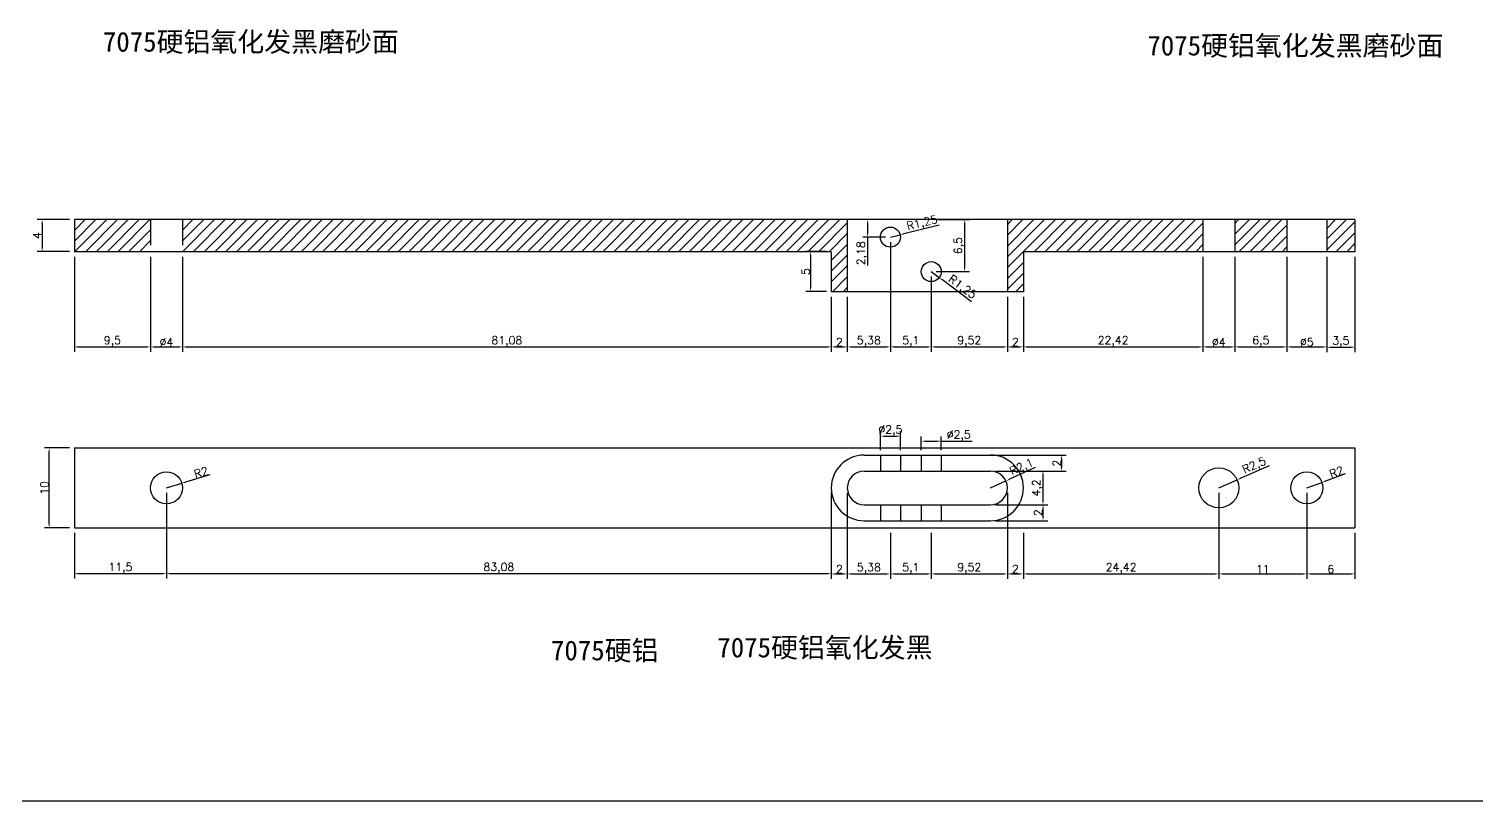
# Model space of a CAD drawing. Header units: millimetres. Extents: x 6817 to 15937, y -5221 to -164.
# Drawn here: x 9666.1 to 9846.9, y -1023.8 to -927.3 of the extents above; entities that cross this region are included whole.
import ezdxf

# ---------------------------------------------------------------- set-up
doc = ezdxf.new("R2010")
doc.units = ezdxf.units.MM
doc.linetypes.add('HIDDEN', pattern=[9.525, 6.35, -3.175])
doc.layers.add('图层2', color=108, linetype='Continuous')
doc.styles.get("Standard").update_dxf_attribs({"font": 'txt', "bigfont": 'gbcbig.shx'})
doc.dimstyles.new('ISO-25', dxfattribs={"dimtxt": 1, "dimasz": 0.5, "dimexe": 0.6, "dimexo": 0.625, "dimgap": 0.1, "dimtad": 1, "dimtxsty": 'Standard', "dimcen": 2.5, "dimadec": 0, "dimazin": 0, "dimtfac": 1, "dimtmove": 0, "dimatfit": 3, "dimfxl": 0, "dimarcsym": 0})

# ---------------------------------------------------------------- blocks, each defined once
blk = doc.blocks.new('*D958')
at = {"layer": 'Defpoints', "color": 0, "linetype": 'ByBlock', "transparency": 16777216}
for p in [(9671.78, -955.13), (9681.28, -955.13), (9681.28, -967.03)]:
    blk.add_point(p, dxfattribs=at)
at = {"layer": '图层2', "color": 0, "linetype": 'ByBlock', "lineweight": -2, "transparency": 16777216}
for p, q in [((9671.78, -955.76), (9671.78, -967.63)), ((9681.28, -955.76), (9681.28, -967.63)), ((9672.28, -967.03), (9680.78, -967.03))]:
    blk.add_line(p, q, dxfattribs=at)
at = {"layer": '图层2', "color": 0, "linetype": 'ByBlock', "transparency": 16777216}
for points in [[(9672.28, -966.95), (9672.28, -967.12), (9671.78, -967.03)], [(9680.78, -966.95), (9680.78, -967.12), (9681.28, -967.03)]]:
    blk.add_solid(points, dxfattribs=at)
at = {"layer": '图层2', "color": 0, "linetype": 'ByBlock', "transparency": 16777216, "insert": (9676.53, -966.35), "char_height": 1, "attachment_point": 5}
blk.add_mtext('9,5', dxfattribs=at)
blk = doc.blocks.new('*D959')
at = {"layer": 'Defpoints', "color": 0, "linetype": 'ByBlock', "transparency": 16777216}
for p in [(9681.28, -955.13), (9685.28, -955.13), (9685.28, -967.03)]:
    blk.add_point(p, dxfattribs=at)
at = {"layer": '图层2', "color": 0, "linetype": 'ByBlock', "lineweight": -2, "transparency": 16777216}
for p, q in [((9681.28, -955.76), (9681.28, -967.63)), ((9685.28, -955.76), (9685.28, -967.63)), ((9681.78, -967.03), (9684.78, -967.03))]:
    blk.add_line(p, q, dxfattribs=at)
at = {"layer": '图层2', "color": 0, "linetype": 'ByBlock', "transparency": 16777216}
for points in [[(9681.78, -966.95), (9681.78, -967.12), (9681.28, -967.03)], [(9684.78, -966.95), (9684.78, -967.12), (9685.28, -967.03)]]:
    blk.add_solid(points, dxfattribs=at)
at = {"layer": '图层2', "color": 0, "linetype": 'ByBlock', "transparency": 16777216, "insert": (9683.28, -966.43), "char_height": 1, "attachment_point": 5}
blk.add_mtext('%%C4', dxfattribs=at)
blk = doc.blocks.new('*D960')
at = {"layer": 'Defpoints', "color": 0, "linetype": 'ByBlock', "transparency": 16777216}
for p in [(9685.28, -955.13), (9766.36, -960.13), (9766.36, -967.03)]:
    blk.add_point(p, dxfattribs=at)
at = {"layer": '图层2', "color": 0, "linetype": 'ByBlock', "lineweight": -2, "transparency": 16777216}
for p, q in [((9685.28, -955.76), (9685.28, -967.63)), ((9766.36, -960.76), (9766.36, -967.63)), ((9685.78, -967.03), (9765.86, -967.03))]:
    blk.add_line(p, q, dxfattribs=at)
at = {"layer": '图层2', "color": 0, "linetype": 'ByBlock', "transparency": 16777216}
for points in [[(9685.78, -966.95), (9685.78, -967.12), (9685.28, -967.03)], [(9765.86, -966.95), (9765.86, -967.12), (9766.36, -967.03)]]:
    blk.add_solid(points, dxfattribs=at)
at = {"layer": '图层2', "color": 0, "linetype": 'ByBlock', "transparency": 16777216, "insert": (9725.82, -966.35), "char_height": 1, "attachment_point": 5}
blk.add_mtext('81,08', dxfattribs=at)
blk = doc.blocks.new('*D961')
at = {"layer": 'Defpoints', "color": 0, "linetype": 'ByBlock', "transparency": 16777216}
for p in [(9766.36, -960.13), (9768.36, -960.13), (9768.36, -967.03)]:
    blk.add_point(p, dxfattribs=at)
at = {"layer": '图层2', "color": 0, "linetype": 'ByBlock', "lineweight": -2, "transparency": 16777216}
for p, q in [((9766.36, -960.76), (9766.36, -967.63)), ((9768.36, -960.76), (9768.36, -967.63)), ((9766.86, -967.03), (9767.86, -967.03))]:
    blk.add_line(p, q, dxfattribs=at)
at = {"layer": '图层2', "color": 0, "linetype": 'ByBlock', "transparency": 16777216}
for points in [[(9766.86, -966.95), (9766.86, -967.12), (9766.36, -967.03)], [(9767.86, -966.95), (9767.86, -967.12), (9768.36, -967.03)]]:
    blk.add_solid(points, dxfattribs=at)
at = {"layer": '图层2', "color": 0, "linetype": 'ByBlock', "transparency": 16777216, "insert": (9767.36, -966.43), "char_height": 1, "attachment_point": 5}
blk.add_mtext('2', dxfattribs=at)
blk = doc.blocks.new('*D962')
at = {"layer": 'Defpoints', "color": 0, "linetype": 'ByBlock', "transparency": 16777216}
for p in [(9773.74, -953.31), (9768.36, -960.13), (9773.74, -967.03)]:
    blk.add_point(p, dxfattribs=at)
at = {"layer": '图层2', "color": 0, "linetype": 'ByBlock', "lineweight": -2, "transparency": 16777216}
for p, q in [((9773.74, -953.94), (9773.74, -967.63)), ((9768.36, -960.76), (9768.36, -967.63)), ((9768.86, -967.03), (9773.24, -967.03))]:
    blk.add_line(p, q, dxfattribs=at)
at = {"layer": '图层2', "color": 0, "linetype": 'ByBlock', "transparency": 16777216}
for points in [[(9768.86, -966.95), (9768.86, -967.12), (9768.36, -967.03)], [(9773.24, -966.95), (9773.24, -967.12), (9773.74, -967.03)]]:
    blk.add_solid(points, dxfattribs=at)
at = {"layer": '图层2', "color": 0, "linetype": 'ByBlock', "transparency": 16777216, "insert": (9771.05, -966.35), "char_height": 1, "attachment_point": 5}
blk.add_mtext('5,38', dxfattribs=at)
blk = doc.blocks.new('*D963')
at = {"layer": 'Defpoints', "color": 0, "linetype": 'ByBlock', "transparency": 16777216}
for p in [(9773.74, -953.31), (9778.85, -957.63), (9778.85, -967.03)]:
    blk.add_point(p, dxfattribs=at)
at = {"layer": '图层2', "color": 0, "linetype": 'ByBlock', "lineweight": -2, "transparency": 16777216}
for p, q in [((9773.74, -953.94), (9773.74, -967.63)), ((9778.85, -958.25), (9778.85, -967.63)), ((9774.24, -967.03), (9778.35, -967.03))]:
    blk.add_line(p, q, dxfattribs=at)
at = {"layer": '图层2', "color": 0, "linetype": 'ByBlock', "transparency": 16777216}
for points in [[(9774.24, -966.95), (9774.24, -967.12), (9773.74, -967.03)], [(9778.35, -966.95), (9778.35, -967.12), (9778.85, -967.03)]]:
    blk.add_solid(points, dxfattribs=at)
at = {"layer": '图层2', "color": 0, "linetype": 'ByBlock', "transparency": 16777216, "insert": (9776.29, -966.35), "char_height": 1, "attachment_point": 5}
blk.add_mtext('5,1', dxfattribs=at)
blk = doc.blocks.new('*D964')
at = {"layer": 'Defpoints', "color": 0, "linetype": 'ByBlock', "transparency": 16777216}
for p in [(9778.85, -957.63), (9788.36, -960.13), (9788.36, -967.03)]:
    blk.add_point(p, dxfattribs=at)
at = {"layer": '图层2', "color": 0, "linetype": 'ByBlock', "lineweight": -2, "transparency": 16777216}
for p, q in [((9778.85, -958.25), (9778.85, -967.63)), ((9788.36, -960.76), (9788.36, -967.63)), ((9779.35, -967.03), (9787.86, -967.03))]:
    blk.add_line(p, q, dxfattribs=at)
at = {"layer": '图层2', "color": 0, "linetype": 'ByBlock', "transparency": 16777216}
for points in [[(9779.35, -966.95), (9779.35, -967.12), (9778.85, -967.03)], [(9787.86, -966.95), (9787.86, -967.12), (9788.36, -967.03)]]:
    blk.add_solid(points, dxfattribs=at)
at = {"layer": '图层2', "color": 0, "linetype": 'ByBlock', "transparency": 16777216, "insert": (9783.6, -966.35), "char_height": 1, "attachment_point": 5}
blk.add_mtext('9,52', dxfattribs=at)
blk = doc.blocks.new('*D965')
at = {"layer": 'Defpoints', "color": 0, "linetype": 'ByBlock', "transparency": 16777216}
for p in [(9788.36, -960.13), (9790.36, -960.13), (9790.36, -967.03)]:
    blk.add_point(p, dxfattribs=at)
at = {"layer": '图层2', "color": 0, "linetype": 'ByBlock', "lineweight": -2, "transparency": 16777216}
for p, q in [((9788.36, -960.76), (9788.36, -967.63)), ((9790.36, -960.76), (9790.36, -967.63)), ((9788.86, -967.03), (9789.86, -967.03))]:
    blk.add_line(p, q, dxfattribs=at)
at = {"layer": '图层2', "color": 0, "linetype": 'ByBlock', "transparency": 16777216}
for points in [[(9788.86, -966.95), (9788.86, -967.12), (9788.36, -967.03)], [(9789.86, -966.95), (9789.86, -967.12), (9790.36, -967.03)]]:
    blk.add_solid(points, dxfattribs=at)
at = {"layer": '图层2', "color": 0, "linetype": 'ByBlock', "transparency": 16777216, "insert": (9789.36, -966.43), "char_height": 1, "attachment_point": 5}
blk.add_mtext('2', dxfattribs=at)
blk = doc.blocks.new('*D624')
at = {"layer": 'Defpoints', "color": 0, "linetype": 'ByBlock', "transparency": 16777216}
for p in [(9812.78, -955.13), (9790.36, -960.13), (9812.78, -967.03)]:
    blk.add_point(p, dxfattribs=at)
at = {"layer": '图层2', "color": 0, "linetype": 'ByBlock', "lineweight": -2, "transparency": 16777216}
for p, q in [((9812.78, -955.76), (9812.78, -967.63)), ((9790.36, -960.76), (9790.36, -967.63)), ((9790.86, -967.03), (9812.28, -967.03))]:
    blk.add_line(p, q, dxfattribs=at)
at = {"layer": '图层2', "color": 0, "linetype": 'ByBlock', "transparency": 16777216}
for points in [[(9790.86, -966.95), (9790.86, -967.12), (9790.36, -967.03)], [(9812.28, -966.95), (9812.28, -967.12), (9812.78, -967.03)]]:
    blk.add_solid(points, dxfattribs=at)
at = {"layer": '图层2', "color": 0, "linetype": 'ByBlock', "transparency": 16777216, "insert": (9801.57, -966.35), "char_height": 1, "attachment_point": 5}
blk.add_mtext('22,42', dxfattribs=at)
blk = doc.blocks.new('*D625')
at = {"layer": 'Defpoints', "color": 0, "linetype": 'ByBlock', "transparency": 16777216}
for p in [(9812.78, -955.13), (9816.78, -955.13), (9816.78, -967.03)]:
    blk.add_point(p, dxfattribs=at)
at = {"layer": '图层2', "color": 0, "linetype": 'ByBlock', "lineweight": -2, "transparency": 16777216}
for p, q in [((9812.78, -955.76), (9812.78, -967.63)), ((9816.78, -955.76), (9816.78, -967.63)), ((9813.28, -967.03), (9816.28, -967.03))]:
    blk.add_line(p, q, dxfattribs=at)
at = {"layer": '图层2', "color": 0, "linetype": 'ByBlock', "transparency": 16777216}
for points in [[(9813.28, -966.95), (9813.28, -967.12), (9812.78, -967.03)], [(9816.28, -966.95), (9816.28, -967.12), (9816.78, -967.03)]]:
    blk.add_solid(points, dxfattribs=at)
at = {"layer": '图层2', "color": 0, "linetype": 'ByBlock', "transparency": 16777216, "insert": (9814.78, -966.43), "char_height": 1, "attachment_point": 5}
blk.add_mtext('%%C4', dxfattribs=at)
blk = doc.blocks.new('*D626')
at = {"layer": 'Defpoints', "color": 0, "linetype": 'ByBlock', "transparency": 16777216}
for p in [(9816.78, -955.13), (9823.28, -955.13), (9823.28, -967.03)]:
    blk.add_point(p, dxfattribs=at)
at = {"layer": '图层2', "color": 0, "linetype": 'ByBlock', "lineweight": -2, "transparency": 16777216}
for p, q in [((9816.78, -955.76), (9816.78, -967.63)), ((9823.28, -955.76), (9823.28, -967.63)), ((9817.28, -967.03), (9822.78, -967.03))]:
    blk.add_line(p, q, dxfattribs=at)
at = {"layer": '图层2', "color": 0, "linetype": 'ByBlock', "transparency": 16777216}
for points in [[(9817.28, -966.95), (9817.28, -967.12), (9816.78, -967.03)], [(9822.78, -966.95), (9822.78, -967.12), (9823.28, -967.03)]]:
    blk.add_solid(points, dxfattribs=at)
at = {"layer": '图层2', "color": 0, "linetype": 'ByBlock', "transparency": 16777216, "insert": (9820.03, -966.35), "char_height": 1, "attachment_point": 5}
blk.add_mtext('6,5', dxfattribs=at)
blk = doc.blocks.new('*D966')
at = {"layer": 'Defpoints', "color": 0, "linetype": 'ByBlock', "transparency": 16777216}
for p in [(9671.78, -951.13), (9667.74, -955.13), (9671.78, -955.13)]:
    blk.add_point(p, dxfattribs=at)
at = {"layer": '图层2', "color": 0, "linetype": 'ByBlock', "lineweight": -2, "transparency": 16777216}
for p, q in [((9671.16, -951.13), (9667.14, -951.13)), ((9667.74, -951.63), (9667.74, -954.63)), ((9671.16, -955.13), (9667.14, -955.13))]:
    blk.add_line(p, q, dxfattribs=at)
at = {"layer": '图层2', "color": 0, "linetype": 'ByBlock', "transparency": 16777216}
for points in [[(9667.66, -951.63), (9667.83, -951.63), (9667.74, -951.13)], [(9667.66, -954.63), (9667.83, -954.63), (9667.74, -955.13)]]:
    blk.add_solid(points, dxfattribs=at)
at = {"layer": '图层2', "color": 0, "linetype": 'ByBlock', "transparency": 16777216, "insert": (9667.14, -953.13), "char_height": 1, "attachment_point": 5, "rotation": 90}
blk.add_mtext('4', dxfattribs=at)
blk = doc.blocks.new('*D967')
at = {"layer": 'Defpoints', "color": 0, "linetype": 'ByBlock', "transparency": 16777216}
for p in [(9766.36, -955.13), (9763.76, -960.13), (9766.36, -960.13)]:
    blk.add_point(p, dxfattribs=at)
at = {"layer": '图层2', "color": 0, "linetype": 'ByBlock', "lineweight": -2, "transparency": 16777216}
for p, q in [((9765.74, -955.13), (9763.16, -955.13)), ((9763.76, -955.63), (9763.76, -959.63)), ((9765.74, -960.13), (9763.16, -960.13))]:
    blk.add_line(p, q, dxfattribs=at)
at = {"layer": '图层2', "color": 0, "linetype": 'ByBlock', "transparency": 16777216}
for points in [[(9763.68, -955.63), (9763.84, -955.63), (9763.76, -955.13)], [(9763.68, -959.63), (9763.84, -959.63), (9763.76, -960.13)]]:
    blk.add_solid(points, dxfattribs=at)
at = {"layer": '图层2', "color": 0, "linetype": 'ByBlock', "transparency": 16777216, "insert": (9763.16, -957.63), "char_height": 1, "attachment_point": 5, "rotation": 90}
blk.add_mtext('5', dxfattribs=at)
blk = doc.blocks.new('*D968')
at = {"layer": 'Defpoints', "color": 0, "linetype": 'ByBlock', "transparency": 16777216}
for p in [(9773.77, -951.13), (9770.89, -953.31), (9773.74, -953.31)]:
    blk.add_point(p, dxfattribs=at)
at = {"layer": '图层2', "color": 0, "linetype": 'ByBlock', "lineweight": -2, "transparency": 16777216}
for p, q in [((9773.15, -951.13), (9770.29, -951.13)), ((9770.89, -951.63), (9770.89, -952.81)), ((9773.12, -953.31), (9770.29, -953.31)), ((9770.89, -953.31), (9770.89, -956.85))]:
    blk.add_line(p, q, dxfattribs=at)
at = {"layer": '图层2', "color": 0, "linetype": 'ByBlock', "transparency": 16777216}
for points in [[(9770.81, -951.63), (9770.98, -951.63), (9770.89, -951.13)], [(9770.81, -952.81), (9770.98, -952.81), (9770.89, -953.31)]]:
    blk.add_solid(points, dxfattribs=at)
at = {"layer": '图层2', "color": 0, "linetype": 'ByBlock', "transparency": 16777216, "insert": (9770.21, -955.33), "char_height": 1, "attachment_point": 5, "rotation": 90}
blk.add_mtext('2,18', dxfattribs=at)
blk = doc.blocks.new('*D969')
at = {"layer": 'Defpoints', "color": 0, "linetype": 'ByBlock', "transparency": 16777216}
for p in [(9779.05, -951.13), (9778.85, -957.63), (9783.02, -957.63)]:
    blk.add_point(p, dxfattribs=at)
at = {"layer": '图层2', "color": 0, "linetype": 'ByBlock', "lineweight": -2, "transparency": 16777216}
for p, q in [((9779.67, -951.13), (9783.62, -951.13)), ((9783.02, -951.63), (9783.02, -957.13)), ((9779.47, -957.63), (9783.62, -957.63))]:
    blk.add_line(p, q, dxfattribs=at)
at = {"layer": '图层2', "color": 0, "linetype": 'ByBlock', "transparency": 16777216}
for points in [[(9782.94, -951.63), (9783.11, -951.63), (9783.02, -951.13)], [(9782.94, -957.13), (9783.11, -957.13), (9783.02, -957.63)]]:
    blk.add_solid(points, dxfattribs=at)
at = {"layer": '图层2', "color": 0, "linetype": 'ByBlock', "transparency": 16777216, "insert": (9782.34, -954.38), "char_height": 1, "attachment_point": 5, "rotation": 90}
blk.add_mtext('6,5', dxfattribs=at)
blk = doc.blocks.new('*D970')
at = {"layer": 'Defpoints', "color": 0, "linetype": 'ByBlock', "transparency": 16777216}
for p in [(9773.74, -953.31), (9774.96, -953.02)]:
    blk.add_point(p, dxfattribs=at)
at = {"layer": '图层2', "color": 0, "linetype": 'ByBlock', "lineweight": -2, "transparency": 16777216}
for p, q in [((9779.85, -951.83), (9775.44, -952.9)), ((9773.74, -953.31), (9774.96, -953.02))]:
    blk.add_line(p, q, dxfattribs=at)
at = {"layer": '图层2', "color": 0, "linetype": 'ByBlock', "transparency": 16777216}
blk.add_solid([(9775.42, -952.82), (9775.46, -952.98), (9774.96, -953.02)], dxfattribs=at)
at = {"layer": '图层2', "color": 0, "linetype": 'ByBlock', "transparency": 16777216, "insert": (9777.73, -951.64), "char_height": 1, "attachment_point": 5, "rotation": 13.6454}
blk.add_mtext('R1,25', dxfattribs=at)
blk = doc.blocks.new('*D971')
at = {"layer": 'Defpoints', "color": 0, "linetype": 'ByBlock', "transparency": 16777216}
for p in [(9778.85, -957.63), (9779.85, -958.38)]:
    blk.add_point(p, dxfattribs=at)
at = {"layer": '图层2', "color": 0, "linetype": 'ByBlock', "lineweight": -2, "transparency": 16777216}
for p, q in [((9778.85, -957.63), (9779.85, -958.38)), ((9783.89, -961.38), (9780.25, -958.67))]:
    blk.add_line(p, q, dxfattribs=at)
at = {"layer": '图层2', "color": 0, "linetype": 'ByBlock', "transparency": 16777216}
blk.add_solid([(9780.3, -958.61), (9780.2, -958.74), (9779.85, -958.38)], dxfattribs=at)
at = {"layer": '图层2', "color": 0, "linetype": 'ByBlock', "transparency": 16777216, "insert": (9782.68, -959.63), "char_height": 1, "attachment_point": 5, "rotation": 323.3578}
blk.add_mtext('R1,25', dxfattribs=at)
blk = doc.blocks.new('*D972')
at = {"layer": 'Defpoints', "color": 0, "linetype": 'ByBlock', "transparency": 16777216}
for p in [(9683.28, -984.65), (9685.19, -984.07)]:
    blk.add_point(p, dxfattribs=at)
at = {"layer": '图层2', "color": 0, "linetype": 'ByBlock', "lineweight": -2, "transparency": 16777216}
for p, q in [((9688.69, -983.01), (9685.67, -983.92)), ((9683.28, -984.65), (9685.19, -984.07))]:
    blk.add_line(p, q, dxfattribs=at)
at = {"layer": '图层2', "color": 0, "linetype": 'ByBlock', "transparency": 16777216}
blk.add_solid([(9685.65, -983.84), (9685.7, -984), (9685.19, -984.07)], dxfattribs=at)
at = {"layer": '图层2', "color": 0, "linetype": 'ByBlock', "transparency": 16777216, "insert": (9687.62, -982.7), "char_height": 1, "attachment_point": 5, "rotation": 16.9122}
blk.add_mtext('R2', dxfattribs=at)
blk = doc.blocks.new('*D973')
at = {"layer": 'Defpoints', "color": 0, "linetype": 'ByBlock', "transparency": 16777216}
for p in [(9786.26, -984.65), (9788.17, -983.78)]:
    blk.add_point(p, dxfattribs=at)
at = {"layer": '图层2', "color": 0, "linetype": 'ByBlock', "lineweight": -2, "transparency": 16777216}
for p, q in [((9791.84, -982.11), (9788.63, -983.57)), ((9786.26, -984.65), (9788.17, -983.78))]:
    blk.add_line(p, q, dxfattribs=at)
at = {"layer": '图层2', "color": 0, "linetype": 'ByBlock', "transparency": 16777216}
blk.add_solid([(9788.59, -983.5), (9788.66, -983.65), (9788.17, -983.78)], dxfattribs=at)
at = {"layer": '图层2', "color": 0, "linetype": 'ByBlock', "transparency": 16777216, "insert": (9790.18, -982.12), "char_height": 1, "attachment_point": 5, "rotation": 24.4634}
blk.add_mtext('R2,1', dxfattribs=at)
blk = doc.blocks.new('*D974')
at = {"layer": 'Defpoints', "color": 0, "linetype": 'ByBlock', "transparency": 16777216}
for p in [(9825.78, -984.65), (9827.66, -983.97)]:
    blk.add_point(p, dxfattribs=at)
at = {"layer": '图层2', "color": 0, "linetype": 'ByBlock', "lineweight": -2, "transparency": 16777216}
for p, q in [((9830.57, -982.91), (9828.13, -983.8)), ((9825.78, -984.65), (9827.66, -983.97))]:
    blk.add_line(p, q, dxfattribs=at)
at = {"layer": '图层2', "color": 0, "linetype": 'ByBlock', "transparency": 16777216}
blk.add_solid([(9828.1, -983.72), (9828.16, -983.88), (9827.66, -983.97)], dxfattribs=at)
at = {"layer": '图层2', "color": 0, "linetype": 'ByBlock', "transparency": 16777216, "insert": (9829.49, -982.67), "char_height": 1, "attachment_point": 5, "rotation": 19.8968}
blk.add_mtext('R2', dxfattribs=at)
blk = doc.blocks.new('*D975')
at = {"layer": 'Defpoints', "color": 0, "linetype": 'ByBlock', "transparency": 16777216}
for p in [(9668.63, -979.65), (9671.78, -979.65), (9671.78, -989.65)]:
    blk.add_point(p, dxfattribs=at)
at = {"layer": '图层2', "color": 0, "linetype": 'ByBlock', "lineweight": -2, "transparency": 16777216}
for p, q in [((9671.16, -979.65), (9668.03, -979.65)), ((9668.63, -989.15), (9668.63, -980.15)), ((9671.16, -989.65), (9668.03, -989.65))]:
    blk.add_line(p, q, dxfattribs=at)
at = {"layer": '图层2', "color": 0, "linetype": 'ByBlock', "transparency": 16777216}
for points in [[(9668.54, -980.15), (9668.71, -980.15), (9668.63, -979.65)], [(9668.54, -989.15), (9668.71, -989.15), (9668.63, -989.65)]]:
    blk.add_solid(points, dxfattribs=at)
at = {"layer": '图层2', "color": 0, "linetype": 'ByBlock', "transparency": 16777216, "insert": (9668.03, -984.65), "char_height": 1, "attachment_point": 5, "rotation": 90}
blk.add_mtext('10', dxfattribs=at)
blk = doc.blocks.new('*D627')
at = {"layer": 'Defpoints', "color": 0, "linetype": 'ByBlock', "transparency": 16777216}
for p in [(9683.28, -984.65), (9671.78, -989.65), (9683.28, -995.36)]:
    blk.add_point(p, dxfattribs=at)
at = {"layer": '图层2', "color": 0, "linetype": 'ByBlock', "lineweight": -2, "transparency": 16777216}
for p, q in [((9683.28, -985.27), (9683.28, -995.96)), ((9671.78, -990.27), (9671.78, -995.96)), ((9672.28, -995.36), (9682.78, -995.36))]:
    blk.add_line(p, q, dxfattribs=at)
at = {"layer": '图层2', "color": 0, "linetype": 'ByBlock', "transparency": 16777216}
for points in [[(9672.28, -995.28), (9672.28, -995.45), (9671.78, -995.36)], [(9682.78, -995.28), (9682.78, -995.45), (9683.28, -995.36)]]:
    blk.add_solid(points, dxfattribs=at)
at = {"layer": '图层2', "color": 0, "linetype": 'ByBlock', "transparency": 16777216, "insert": (9677.53, -994.68), "char_height": 1, "attachment_point": 5}
blk.add_mtext('11,5', dxfattribs=at)
blk = doc.blocks.new('*D628')
at = {"layer": 'Defpoints', "color": 0, "linetype": 'ByBlock', "transparency": 16777216}
for p in [(9683.28, -989.65), (9766.36, -989.65), (9766.36, -995.36)]:
    blk.add_point(p, dxfattribs=at)
at = {"layer": '图层2', "color": 0, "linetype": 'ByBlock', "lineweight": -2, "transparency": 16777216}
for p, q in [((9683.28, -990.27), (9683.28, -995.96)), ((9766.36, -990.27), (9766.36, -995.96)), ((9683.78, -995.36), (9765.86, -995.36))]:
    blk.add_line(p, q, dxfattribs=at)
at = {"layer": '图层2', "color": 0, "linetype": 'ByBlock', "transparency": 16777216}
for points in [[(9683.78, -995.28), (9683.78, -995.45), (9683.28, -995.36)], [(9765.86, -995.28), (9765.86, -995.45), (9766.36, -995.36)]]:
    blk.add_solid(points, dxfattribs=at)
at = {"layer": '图层2', "color": 0, "linetype": 'ByBlock', "transparency": 16777216, "insert": (9724.82, -994.68), "char_height": 1, "attachment_point": 5}
blk.add_mtext('83,08', dxfattribs=at)
blk = doc.blocks.new('*D976')
at = {"layer": 'Defpoints', "color": 0, "linetype": 'ByBlock', "transparency": 16777216}
for p in [(9766.36, -984.65), (9768.36, -984.65), (9768.36, -995.4)]:
    blk.add_point(p, dxfattribs=at)
at = {"layer": '图层2', "color": 0, "linetype": 'ByBlock', "lineweight": -2, "transparency": 16777216}
for p, q in [((9766.36, -985.27), (9766.36, -996)), ((9768.36, -985.27), (9768.36, -996)), ((9766.86, -995.4), (9767.86, -995.4))]:
    blk.add_line(p, q, dxfattribs=at)
at = {"layer": '图层2', "color": 0, "linetype": 'ByBlock', "transparency": 16777216}
for points in [[(9766.86, -995.31), (9766.86, -995.48), (9766.36, -995.4)], [(9767.86, -995.31), (9767.86, -995.48), (9768.36, -995.4)]]:
    blk.add_solid(points, dxfattribs=at)
at = {"layer": '图层2', "color": 0, "linetype": 'ByBlock', "transparency": 16777216, "insert": (9767.36, -994.8), "char_height": 1, "attachment_point": 5}
blk.add_mtext('2', dxfattribs=at)
blk = doc.blocks.new('*D629')
at = {"layer": 'Defpoints', "color": 0, "linetype": 'ByBlock', "transparency": 16777216}
for p in [(9768.36, -989.65), (9773.74, -989.65), (9773.74, -995.4)]:
    blk.add_point(p, dxfattribs=at)
at = {"layer": '图层2', "color": 0, "linetype": 'ByBlock', "lineweight": -2, "transparency": 16777216}
for p, q in [((9768.36, -990.27), (9768.36, -996)), ((9773.74, -990.27), (9773.74, -996)), ((9768.86, -995.4), (9773.24, -995.4))]:
    blk.add_line(p, q, dxfattribs=at)
at = {"layer": '图层2', "color": 0, "linetype": 'ByBlock', "transparency": 16777216}
for points in [[(9768.86, -995.31), (9768.86, -995.48), (9768.36, -995.4)], [(9773.24, -995.31), (9773.24, -995.48), (9773.74, -995.4)]]:
    blk.add_solid(points, dxfattribs=at)
at = {"layer": '图层2', "color": 0, "linetype": 'ByBlock', "transparency": 16777216, "insert": (9771.05, -994.71), "char_height": 1, "attachment_point": 5}
blk.add_mtext('5,38', dxfattribs=at)
blk = doc.blocks.new('*D630')
at = {"layer": 'Defpoints', "color": 0, "linetype": 'ByBlock', "transparency": 16777216}
for p in [(9773.74, -989.65), (9778.85, -989.65), (9778.85, -995.4)]:
    blk.add_point(p, dxfattribs=at)
at = {"layer": '图层2', "color": 0, "linetype": 'ByBlock', "lineweight": -2, "transparency": 16777216}
for p, q in [((9773.74, -990.27), (9773.74, -996)), ((9778.85, -990.27), (9778.85, -996)), ((9774.24, -995.4), (9778.35, -995.4))]:
    blk.add_line(p, q, dxfattribs=at)
at = {"layer": '图层2', "color": 0, "linetype": 'ByBlock', "transparency": 16777216}
for points in [[(9774.24, -995.31), (9774.24, -995.48), (9773.74, -995.4)], [(9778.35, -995.31), (9778.35, -995.48), (9778.85, -995.4)]]:
    blk.add_solid(points, dxfattribs=at)
at = {"layer": '图层2', "color": 0, "linetype": 'ByBlock', "transparency": 16777216, "insert": (9776.29, -994.71), "char_height": 1, "attachment_point": 5}
blk.add_mtext('5,1', dxfattribs=at)
blk = doc.blocks.new('*D977')
at = {"layer": 'Defpoints', "color": 0, "linetype": 'ByBlock', "transparency": 16777216}
for p in [(9788.36, -984.65), (9778.85, -989.65), (9788.36, -995.4)]:
    blk.add_point(p, dxfattribs=at)
at = {"layer": '图层2', "color": 0, "linetype": 'ByBlock', "lineweight": -2, "transparency": 16777216}
for p, q in [((9788.36, -985.27), (9788.36, -996)), ((9778.85, -990.27), (9778.85, -996)), ((9779.35, -995.4), (9787.86, -995.4))]:
    blk.add_line(p, q, dxfattribs=at)
at = {"layer": '图层2', "color": 0, "linetype": 'ByBlock', "transparency": 16777216}
for points in [[(9779.35, -995.31), (9779.35, -995.48), (9778.85, -995.4)], [(9787.86, -995.31), (9787.86, -995.48), (9788.36, -995.4)]]:
    blk.add_solid(points, dxfattribs=at)
at = {"layer": '图层2', "color": 0, "linetype": 'ByBlock', "transparency": 16777216, "insert": (9783.6, -994.71), "char_height": 1, "attachment_point": 5}
blk.add_mtext('9,52', dxfattribs=at)
blk = doc.blocks.new('*D631')
at = {"layer": 'Defpoints', "color": 0, "linetype": 'ByBlock', "transparency": 16777216}
for p in [(9788.36, -984.65), (9790.36, -989.65), (9790.36, -995.4)]:
    blk.add_point(p, dxfattribs=at)
at = {"layer": '图层2', "color": 0, "linetype": 'ByBlock', "lineweight": -2, "transparency": 16777216}
for p, q in [((9788.36, -985.27), (9788.36, -996)), ((9790.36, -990.27), (9790.36, -996)), ((9788.86, -995.4), (9789.86, -995.4))]:
    blk.add_line(p, q, dxfattribs=at)
at = {"layer": '图层2', "color": 0, "linetype": 'ByBlock', "transparency": 16777216}
for points in [[(9788.86, -995.31), (9788.86, -995.48), (9788.36, -995.4)], [(9789.86, -995.31), (9789.86, -995.48), (9790.36, -995.4)]]:
    blk.add_solid(points, dxfattribs=at)
at = {"layer": '图层2', "color": 0, "linetype": 'ByBlock', "transparency": 16777216, "insert": (9789.36, -994.8), "char_height": 1, "attachment_point": 5}
blk.add_mtext('2', dxfattribs=at)
blk = doc.blocks.new('*D632')
at = {"layer": 'Defpoints', "color": 0, "linetype": 'ByBlock', "transparency": 16777216}
for p in [(9814.78, -984.65), (9790.36, -989.65), (9814.78, -995.4)]:
    blk.add_point(p, dxfattribs=at)
at = {"layer": '图层2', "color": 0, "linetype": 'ByBlock', "lineweight": -2, "transparency": 16777216}
for p, q in [((9814.78, -985.27), (9814.78, -996)), ((9790.36, -990.27), (9790.36, -996)), ((9790.86, -995.4), (9814.28, -995.4))]:
    blk.add_line(p, q, dxfattribs=at)
at = {"layer": '图层2', "color": 0, "linetype": 'ByBlock', "transparency": 16777216}
for points in [[(9790.86, -995.31), (9790.86, -995.48), (9790.36, -995.4)], [(9814.28, -995.31), (9814.28, -995.48), (9814.78, -995.4)]]:
    blk.add_solid(points, dxfattribs=at)
at = {"layer": '图层2', "color": 0, "linetype": 'ByBlock', "transparency": 16777216, "insert": (9802.57, -994.71), "char_height": 1, "attachment_point": 5}
blk.add_mtext('24,42', dxfattribs=at)
blk = doc.blocks.new('*D633')
at = {"layer": 'Defpoints', "color": 0, "linetype": 'ByBlock', "transparency": 16777216}
for p in [(9825.78, -984.65), (9814.78, -989.65), (9825.78, -995.4)]:
    blk.add_point(p, dxfattribs=at)
at = {"layer": '图层2', "color": 0, "linetype": 'ByBlock', "lineweight": -2, "transparency": 16777216}
for p, q in [((9825.78, -985.27), (9825.78, -996)), ((9814.78, -990.27), (9814.78, -996)), ((9815.28, -995.4), (9825.28, -995.4))]:
    blk.add_line(p, q, dxfattribs=at)
at = {"layer": '图层2', "color": 0, "linetype": 'ByBlock', "transparency": 16777216}
for points in [[(9815.28, -995.31), (9815.28, -995.48), (9814.78, -995.4)], [(9825.28, -995.31), (9825.28, -995.48), (9825.78, -995.4)]]:
    blk.add_solid(points, dxfattribs=at)
at = {"layer": '图层2', "color": 0, "linetype": 'ByBlock', "transparency": 16777216, "insert": (9820.28, -994.8), "char_height": 1, "attachment_point": 5}
blk.add_mtext('11', dxfattribs=at)
blk = doc.blocks.new('*D978')
at = {"layer": 'Defpoints', "color": 0, "linetype": 'ByBlock', "transparency": 16777216}
for p in [(9774.99, -978.18), (9772.49, -980.55), (9774.99, -980.55)]:
    blk.add_point(p, dxfattribs=at)
at = {"layer": '图层2', "color": 0, "linetype": 'ByBlock', "lineweight": -2, "transparency": 16777216}
for p, q in [((9772.49, -979.92), (9772.49, -977.58)), ((9772.99, -978.18), (9774.49, -978.18)), ((9774.99, -979.92), (9774.99, -977.58))]:
    blk.add_line(p, q, dxfattribs=at)
at = {"layer": '图层2', "color": 0, "linetype": 'ByBlock', "transparency": 16777216}
for points in [[(9772.99, -978.1), (9772.99, -978.26), (9772.49, -978.18)], [(9774.49, -978.1), (9774.49, -978.26), (9774.99, -978.18)]]:
    blk.add_solid(points, dxfattribs=at)
at = {"layer": '图层2', "color": 0, "linetype": 'ByBlock', "transparency": 16777216, "insert": (9773.74, -977.5), "char_height": 1, "attachment_point": 5}
blk.add_mtext('%%C2,5', dxfattribs=at)
blk = doc.blocks.new('*D979')
at = {"layer": 'Defpoints', "color": 0, "linetype": 'ByBlock', "transparency": 16777216}
for p in [(9780.1, -978.81), (9777.6, -980.55), (9780.1, -980.55)]:
    blk.add_point(p, dxfattribs=at)
at = {"layer": '图层2', "color": 0, "linetype": 'ByBlock', "lineweight": -2, "transparency": 16777216}
for p, q in [((9777.6, -979.92), (9777.6, -978.21)), ((9780.1, -979.92), (9780.1, -978.21)), ((9778.1, -978.81), (9779.6, -978.81)), ((9780.1, -978.81), (9783.96, -978.81))]:
    blk.add_line(p, q, dxfattribs=at)
at = {"layer": '图层2', "color": 0, "linetype": 'ByBlock', "transparency": 16777216}
for points in [[(9778.1, -978.73), (9778.1, -978.89), (9777.6, -978.81)], [(9779.6, -978.73), (9779.6, -978.89), (9780.1, -978.81)]]:
    blk.add_solid(points, dxfattribs=at)
at = {"layer": '图层2', "color": 0, "linetype": 'ByBlock', "transparency": 16777216, "insert": (9782.28, -978.13), "char_height": 1, "attachment_point": 5}
blk.add_mtext('%%C2,5', dxfattribs=at)
blk = doc.blocks.new('*D634')
at = {"layer": 'Defpoints', "color": 0, "linetype": 'ByBlock', "transparency": 16777216}
for p in [(9785.54, -980.55), (9786.26, -982.55), (9795.12, -982.55)]:
    blk.add_point(p, dxfattribs=at)
at = {"layer": '图层2', "color": 0, "linetype": 'ByBlock', "lineweight": -2, "transparency": 16777216}
for p, q in [((9786.17, -980.55), (9795.72, -980.55)), ((9795.12, -981.05), (9795.12, -982.05)), ((9786.89, -982.55), (9795.72, -982.55))]:
    blk.add_line(p, q, dxfattribs=at)
at = {"layer": '图层2', "color": 0, "linetype": 'ByBlock', "transparency": 16777216}
for points in [[(9795.03, -981.05), (9795.2, -981.05), (9795.12, -980.55)], [(9795.03, -982.05), (9795.2, -982.05), (9795.12, -982.55)]]:
    blk.add_solid(points, dxfattribs=at)
at = {"layer": '图层2', "color": 0, "linetype": 'ByBlock', "transparency": 16777216, "insert": (9794.52, -981.55), "char_height": 1, "attachment_point": 5, "rotation": 90}
blk.add_mtext('2', dxfattribs=at)
blk = doc.blocks.new('*D980')
at = {"layer": 'Defpoints', "color": 0, "linetype": 'ByBlock', "transparency": 16777216}
for p in [(9786.26, -982.55), (9786.26, -986.75), (9792.81, -986.75)]:
    blk.add_point(p, dxfattribs=at)
at = {"layer": '图层2', "color": 0, "linetype": 'ByBlock', "lineweight": -2, "transparency": 16777216}
for p, q in [((9786.89, -982.55), (9793.41, -982.55)), ((9792.81, -983.05), (9792.81, -986.25)), ((9786.89, -986.75), (9793.41, -986.75))]:
    blk.add_line(p, q, dxfattribs=at)
at = {"layer": '图层2', "color": 0, "linetype": 'ByBlock', "transparency": 16777216}
for points in [[(9792.73, -983.05), (9792.9, -983.05), (9792.81, -982.55)], [(9792.73, -986.25), (9792.9, -986.25), (9792.81, -986.75)]]:
    blk.add_solid(points, dxfattribs=at)
at = {"layer": '图层2', "color": 0, "linetype": 'ByBlock', "transparency": 16777216, "insert": (9792.13, -984.65), "char_height": 1, "attachment_point": 5, "rotation": 90}
blk.add_mtext('4,2', dxfattribs=at)
blk = doc.blocks.new('*D635')
at = {"layer": 'Defpoints', "color": 0, "linetype": 'ByBlock', "transparency": 16777216}
for p in [(9786.26, -986.75), (9786.26, -988.75), (9792.81, -988.75)]:
    blk.add_point(p, dxfattribs=at)
at = {"layer": '图层2', "color": 0, "linetype": 'ByBlock', "lineweight": -2, "transparency": 16777216}
for p, q in [((9786.89, -986.75), (9793.41, -986.75)), ((9792.81, -987.25), (9792.81, -988.25)), ((9786.89, -988.75), (9793.41, -988.75))]:
    blk.add_line(p, q, dxfattribs=at)
at = {"layer": '图层2', "color": 0, "linetype": 'ByBlock', "transparency": 16777216}
for points in [[(9792.73, -987.25), (9792.9, -987.25), (9792.81, -986.75)], [(9792.73, -988.25), (9792.9, -988.25), (9792.81, -988.75)]]:
    blk.add_solid(points, dxfattribs=at)
at = {"layer": '图层2', "color": 0, "linetype": 'ByBlock', "transparency": 16777216, "insert": (9792.21, -987.75), "char_height": 1, "attachment_point": 5, "rotation": 90}
blk.add_mtext('2', dxfattribs=at)
blk = doc.blocks.new('*D987')
at = {"layer": 'Defpoints', "color": 0, "linetype": 'ByBlock', "transparency": 16777216}
for p in [(9823.28, -955.13), (9828.28, -955.13), (9828.28, -967.03)]:
    blk.add_point(p, dxfattribs=at)
at = {"layer": '图层2', "color": 0, "linetype": 'ByBlock', "lineweight": -2, "transparency": 16777216}
for p, q in [((9823.28, -955.76), (9823.28, -967.63)), ((9828.28, -955.76), (9828.28, -967.63)), ((9823.78, -967.03), (9827.78, -967.03))]:
    blk.add_line(p, q, dxfattribs=at)
at = {"layer": '图层2', "color": 0, "linetype": 'ByBlock', "transparency": 16777216}
for points in [[(9823.78, -966.95), (9823.78, -967.12), (9823.28, -967.03)], [(9827.78, -966.95), (9827.78, -967.12), (9828.28, -967.03)]]:
    blk.add_solid(points, dxfattribs=at)
at = {"layer": '图层2', "color": 0, "linetype": 'ByBlock', "transparency": 16777216, "insert": (9825.78, -966.43), "char_height": 1, "attachment_point": 5}
blk.add_mtext('%%C5', dxfattribs=at)
blk = doc.blocks.new('*D988')
at = {"layer": 'Defpoints', "color": 0, "linetype": 'ByBlock', "transparency": 16777216}
for p in [(9828.28, -955.13), (9831.78, -955.13), (9831.78, -967.07)]:
    blk.add_point(p, dxfattribs=at)
at = {"layer": '图层2', "color": 0, "linetype": 'ByBlock', "lineweight": -2, "transparency": 16777216}
for p, q in [((9828.28, -955.76), (9828.28, -967.67)), ((9831.78, -955.76), (9831.78, -967.67)), ((9828.78, -967.07), (9831.28, -967.07))]:
    blk.add_line(p, q, dxfattribs=at)
at = {"layer": '图层2', "color": 0, "linetype": 'ByBlock', "transparency": 16777216}
for points in [[(9828.78, -966.99), (9828.78, -967.16), (9828.28, -967.07)], [(9831.28, -966.99), (9831.28, -967.16), (9831.78, -967.07)]]:
    blk.add_solid(points, dxfattribs=at)
at = {"layer": '图层2', "color": 0, "linetype": 'ByBlock', "transparency": 16777216, "insert": (9830.03, -966.39), "char_height": 1, "attachment_point": 5}
blk.add_mtext('3,5', dxfattribs=at)
blk = doc.blocks.new('*D989')
at = {"layer": 'Defpoints', "color": 0, "linetype": 'ByBlock', "transparency": 16777216}
for p in [(9825.78, -989.65), (9831.78, -989.65), (9831.78, -995.4)]:
    blk.add_point(p, dxfattribs=at)
at = {"layer": '图层2', "color": 0, "linetype": 'ByBlock', "lineweight": -2, "transparency": 16777216}
for p, q in [((9825.78, -990.27), (9825.78, -996)), ((9831.78, -990.27), (9831.78, -996)), ((9826.28, -995.4), (9831.28, -995.4))]:
    blk.add_line(p, q, dxfattribs=at)
at = {"layer": '图层2', "color": 0, "linetype": 'ByBlock', "transparency": 16777216}
for points in [[(9826.28, -995.31), (9826.28, -995.48), (9825.78, -995.4)], [(9831.28, -995.31), (9831.28, -995.48), (9831.78, -995.4)]]:
    blk.add_solid(points, dxfattribs=at)
at = {"layer": '图层2', "color": 0, "linetype": 'ByBlock', "transparency": 16777216, "insert": (9828.78, -994.8), "char_height": 1, "attachment_point": 5}
blk.add_mtext('6', dxfattribs=at)
blk = doc.blocks.new('*D990')
at = {"layer": 'Defpoints', "color": 0, "linetype": 'ByBlock', "transparency": 16777216}
for p in [(9817.07, -983.64), (9814.78, -984.65)]:
    blk.add_point(p, dxfattribs=at)
at = {"layer": '图层2', "color": 0, "linetype": 'ByBlock', "lineweight": -2, "transparency": 16777216}
for p, q in [((9814.78, -984.65), (9817.07, -983.64)), ((9821.06, -981.88), (9817.53, -983.44))]:
    blk.add_line(p, q, dxfattribs=at)
at = {"layer": '图层2', "color": 0, "linetype": 'ByBlock', "transparency": 16777216}
blk.add_solid([(9817.49, -983.36), (9817.56, -983.52), (9817.07, -983.64)], dxfattribs=at)
at = {"layer": '图层2', "color": 0, "linetype": 'ByBlock', "transparency": 16777216, "insert": (9819.25, -981.93), "char_height": 1, "attachment_point": 5, "rotation": 23.7801}
blk.add_mtext('R2,5', dxfattribs=at)

msp = doc.modelspace()

# ---------------------------------------------------------------- hatches: boundary and pattern name
at = {"layer": '图层2', "linetype": 'ByBlock'}
h = msp.add_hatch(dxfattribs=at)
h.set_pattern_fill('ANSI31', color=4, scale=0.3)
h.set_pattern_definition([(45, (8296.8519, 1258.4154), (-0.6735192, 0.6735192), [])])
h.paths.add_polyline_path([(9768.362, -951.133), (9685.281, -951.133), (9685.281, -955.133), (9766.362, -955.133), (9766.362, -960.133), (9768.362, -960.133)])
h.paths.add_polyline_path([(9681.281, -951.133), (9671.781, -951.133), (9671.781, -955.133), (9681.281, -955.133)])
h.paths.add_polyline_path([(9812.781, -955.133), (9812.781, -951.133), (9788.362, -951.133), (9788.362, -960.133), (9790.362, -960.133), (9790.362, -955.133)])
h.paths.add_polyline_path([(9828.281, -951.133), (9828.281, -955.133), (9831.781, -955.133), (9831.781, -951.133)])
h.paths.add_polyline_path([(9823.281, -955.133), (9823.281, -951.133), (9816.781, -951.133), (9816.781, -955.133)])

# ---------------------------------------------------------------- linework, layer by layer
at = {"layer": '图层2', "color": 6, "linetype": 'ByBlock'}
for p, q in [((9831.781, -951.133), (9671.781, -951.133)), ((9671.781, -951.133), (9671.781, -955.133)), ((9768.362, -951.133), (9768.362, -960.133)), ((9788.362, -951.133), (9788.362, -960.133)), ((9831.781, -951.133), (9831.781, -955.133)), ((9766.362, -955.133), (9671.781, -955.133)), ((9766.362, -955.133), (9766.362, -960.133)), ((9831.781, -955.133), (9790.362, -955.133)), ((9790.362, -955.133), (9790.362, -960.133)), ((9790.362, -960.133), (9766.362, -960.133)), ((9671.781, -979.649), (9671.781, -989.649)), ((9671.781, -979.649), (9831.781, -979.649)), ((9831.781, -979.649), (9831.781, -989.649)), ((9770.462, -980.549), (9786.262, -980.549)), ((9770.462, -982.549), (9786.262, -982.549)), ((9770.462, -986.749), (9786.262, -986.749)), ((9770.462, -988.749), (9786.262, -988.749)), ((9671.781, -989.649), (9831.781, -989.649))]:
    msp.add_line(p, q, dxfattribs=at)
at = {"layer": '图层2', "color": 1, "linetype": 'HIDDEN', "ltscale": 0.5}
for p, q in [((9681.281, -951.133), (9681.281, -955.133)), ((9685.281, -951.133), (9685.281, -955.133))]:
    msp.add_line(p, q, dxfattribs=at)
at = {"layer": '图层2', "color": 3, "linetype": 'ByBlock'}
for p, q in [((9812.781, -951.133), (9812.781, -955.133)), ((9816.781, -951.133), (9816.781, -955.133)), ((9823.281, -951.133), (9823.281, -955.133)), ((9828.281, -951.133), (9828.281, -955.133))]:
    msp.add_line(p, q, dxfattribs=at)
at = {"layer": '图层2', "color": 2, "linetype": 'ByBlock'}
for p, q in [((9772.493, -980.549), (9772.493, -982.549)), ((9774.993, -980.549), (9774.993, -982.549)), ((9777.596, -980.549), (9777.596, -982.549)), ((9780.096, -980.549), (9780.096, -982.549)), ((9772.493, -986.749), (9772.493, -988.749)), ((9774.993, -986.749), (9774.993, -988.749)), ((9777.596, -986.749), (9777.596, -988.749)), ((9780.096, -986.749), (9780.096, -988.749)), ((10062.569, -1023.778), (9492.484, -1023.778))]:
    msp.add_line(p, q, dxfattribs=at)
for centre in [(9773.743, -953.315), (9778.846, -957.63)]:
    msp.add_circle(centre, 1.25, dxfattribs=at)
at = {"layer": '图层2', "color": 3, "linetype": 'ByBlock'}
for centre, radius in [((9683.281, -984.649), 2), ((9814.781, -984.649), 2.5), ((9825.781, -984.649), 2)]:
    msp.add_circle(centre, radius, dxfattribs=at)
at = {"layer": '图层2', "color": 6, "linetype": 'ByBlock'}
for centre, radius, start, end in [((9770.462, -984.649), 4.1, 90, 270), ((9786.262, -984.649), 4.1, 270, 90), ((9770.462, -984.649), 2.1, 90, 270), ((9786.262, -984.649), 2.1, 270, 90)]:
    msp.add_arc(centre, radius, start, end, dxfattribs=at)

# ---------------------------------------------------------------- texts
at = {"color": 2, "char_height": 2.46562, "attachment_point": 1}
for s, insert, width in [('{\\fSimSun|b0|i0|c134|p2;7075硬铝氧化发黑磨砂面}', (9675.339, -927.677), 49.14247), ('{\\fSimSun|b0|i0|c134|p2;7075硬铝氧化发黑磨砂面}', (9805.858, -928.156), 43.19088), ('{\\fSimSun|b0|i0|c134|p2;7075硬铝}', (9731.332, -1003.725), 38.16509), ('{\\fSimSun|b0|i0|c134|p2;7075硬铝氧化发黑}', (9752.117, -1003.359), 38.16509)]:
    msp.add_mtext(s, dxfattribs=dict(at, insert=insert, width=width))

# ---------------------------------------------------------------- dimensions: what is measured, and where the dimension line sits
at = {"layer": '图层2', "color": 3, "linetype": 'ByBlock'}
for center, mpoint, picture, middle in [((9773.743, -953.315), (9774.958, -953.02), '*D970', (9777.728, -951.644)), ((9778.846, -957.63), (9779.849, -958.376), '*D971', (9782.677, -959.628)), ((9786.262, -984.649), (9788.173, -983.78), '*D973', (9790.181, -982.115)), ((9814.781, -984.649), (9817.068, -983.641), '*D990', (9819.248, -981.934))]:
    dim = msp.add_radius_dim(center=center, mpoint=mpoint, dimstyle='ISO-25', dxfattribs=at)
    dim.commit()
    dim.dimension.update_dxf_attribs({"geometry": picture, "text_midpoint": middle})
for base, p1, p2, picture, middle in [((9667.742, -955.133), (9671.781, -951.133), (9671.781, -955.133), '*D966', (9667.142, -953.133)), ((9770.892, -953.315), (9773.771, -951.133), (9773.743, -953.315), '*D968', (9770.209, -955.331)), ((9783.023, -957.63), (9779.048, -951.133), (9778.846, -957.63), '*D969', (9782.34, -954.381)), ((9763.759, -960.133), (9766.362, -955.133), (9766.362, -960.133), '*D967', (9763.159, -957.633)), ((9668.627, -979.649), (9671.781, -989.649), (9671.781, -979.649), '*D975', (9668.027, -984.649)), ((9795.116, -982.549), (9785.542, -980.549), (9786.262, -982.549), '*D634', (9794.516, -981.549)), ((9792.813, -986.749), (9786.262, -982.549), (9786.262, -986.749), '*D980', (9792.129, -984.649)), ((9792.813, -988.749), (9786.262, -986.749), (9786.262, -988.749), '*D635', (9792.213, -987.749))]:
    dim = msp.add_linear_dim(base=base, p1=p1, p2=p2, angle=90, dimstyle='ISO-25', dxfattribs=at)
    dim.commit()
    dim.dimension.update_dxf_attribs({"geometry": picture, "text_midpoint": middle})
for base, p1, p2, picture, middle in [((9773.743, -967.033), (9768.362, -960.133), (9773.743, -953.315), '*D962', (9771.052, -966.349)), ((9778.846, -967.033), (9773.743, -953.315), (9778.846, -957.63), '*D963', (9776.294, -966.349)), ((9681.281, -967.033), (9671.781, -955.133), (9681.281, -955.133), '*D958', (9676.531, -966.349)), ((9766.362, -967.033), (9685.281, -955.133), (9766.362, -960.133), '*D960', (9725.821, -966.349)), ((9812.781, -967.033), (9790.362, -960.133), (9812.781, -955.133), '*D624', (9801.571, -966.349)), ((9823.281, -967.033), (9816.781, -955.133), (9823.281, -955.133), '*D626', (9820.031, -966.349)), ((9831.781, -967.074), (9828.281, -955.133), (9831.781, -955.133), '*D988', (9830.031, -966.391)), ((9788.362, -967.033), (9778.846, -957.63), (9788.362, -960.133), '*D964', (9783.604, -966.349)), ((9768.362, -967.033), (9766.362, -960.133), (9768.362, -960.133), '*D961', (9767.362, -966.433)), ((9790.362, -967.033), (9788.362, -960.133), (9790.362, -960.133), '*D965', (9789.362, -966.433)), ((9683.281, -995.363), (9671.781, -989.649), (9683.281, -984.649), '*D627', (9677.531, -994.679)), ((9768.362, -995.398), (9766.362, -984.649), (9768.362, -984.649), '*D976', (9767.362, -994.798)), ((9788.362, -995.398), (9778.846, -989.649), (9788.362, -984.649), '*D977', (9783.604, -994.714)), ((9790.362, -995.398), (9788.362, -984.649), (9790.362, -989.649), '*D631', (9789.362, -994.798)), ((9814.781, -995.398), (9790.362, -989.649), (9814.781, -984.649), '*D632', (9802.571, -994.714)), ((9825.781, -995.398), (9814.781, -989.649), (9825.781, -984.649), '*D633', (9820.281, -994.798)), ((9766.362, -995.363), (9683.281, -989.649), (9766.362, -989.649), '*D628', (9724.821, -994.679)), ((9773.743, -995.398), (9768.362, -989.649), (9773.743, -989.649), '*D629', (9771.052, -994.714)), ((9778.846, -995.398), (9773.743, -989.649), (9778.846, -989.649), '*D630', (9776.294, -994.714)), ((9831.781, -995.398), (9825.781, -989.649), (9831.781, -989.649), '*D989', (9828.781, -994.798))]:
    dim = msp.add_linear_dim(base=base, p1=p1, p2=p2, dimstyle='ISO-25', dxfattribs=at)
    dim.commit()
    dim.dimension.update_dxf_attribs({"geometry": picture, "text_midpoint": middle})
for base, p1, p2, picture, middle in [((9685.281, -967.033), (9681.281, -955.133), (9685.281, -955.133), '*D959', (9683.281, -966.433)), ((9816.781, -967.033), (9812.781, -955.133), (9816.781, -955.133), '*D625', (9814.781, -966.433)), ((9828.281, -967.033), (9823.281, -955.133), (9828.281, -955.133), '*D987', (9825.781, -966.433)), ((9780.096, -978.808), (9777.596, -980.549), (9780.096, -980.549), '*D979', (9782.279, -978.125))]:
    dim = msp.add_linear_dim(base=base, p1=p1, p2=p2, text='%%C<>', dimstyle='ISO-25', dxfattribs=at)
    dim.commit()
    dim.dimension.update_dxf_attribs({"geometry": picture, "text_midpoint": middle})
dim = msp.add_linear_dim(base=(9774.993, -978.179), p1=(9772.493, -980.549), p2=(9774.993, -980.549), text='%%C<>', dimstyle='ISO-25', dxfattribs=at)
dim.commit()
dim.dimension.update_dxf_attribs({"geometry": '*D978', "text_midpoint": (9773.743, -978.179), "dimtype": 160})
for center, mpoint, picture, middle in [((9683.281, -984.649), (9685.194, -984.067), '*D972', (9687.793, -983.277)), ((9825.781, -984.649), (9827.661, -983.968), '*D974', (9829.694, -983.233))]:
    dim = msp.add_radius_dim(center=center, mpoint=mpoint, dimstyle='ISO-25', dxfattribs=at)
    dim.commit()
    dim.dimension.update_dxf_attribs({"geometry": picture, "text_midpoint": middle, "dimtype": 164})

doc.saveas('drawing.dxf')
